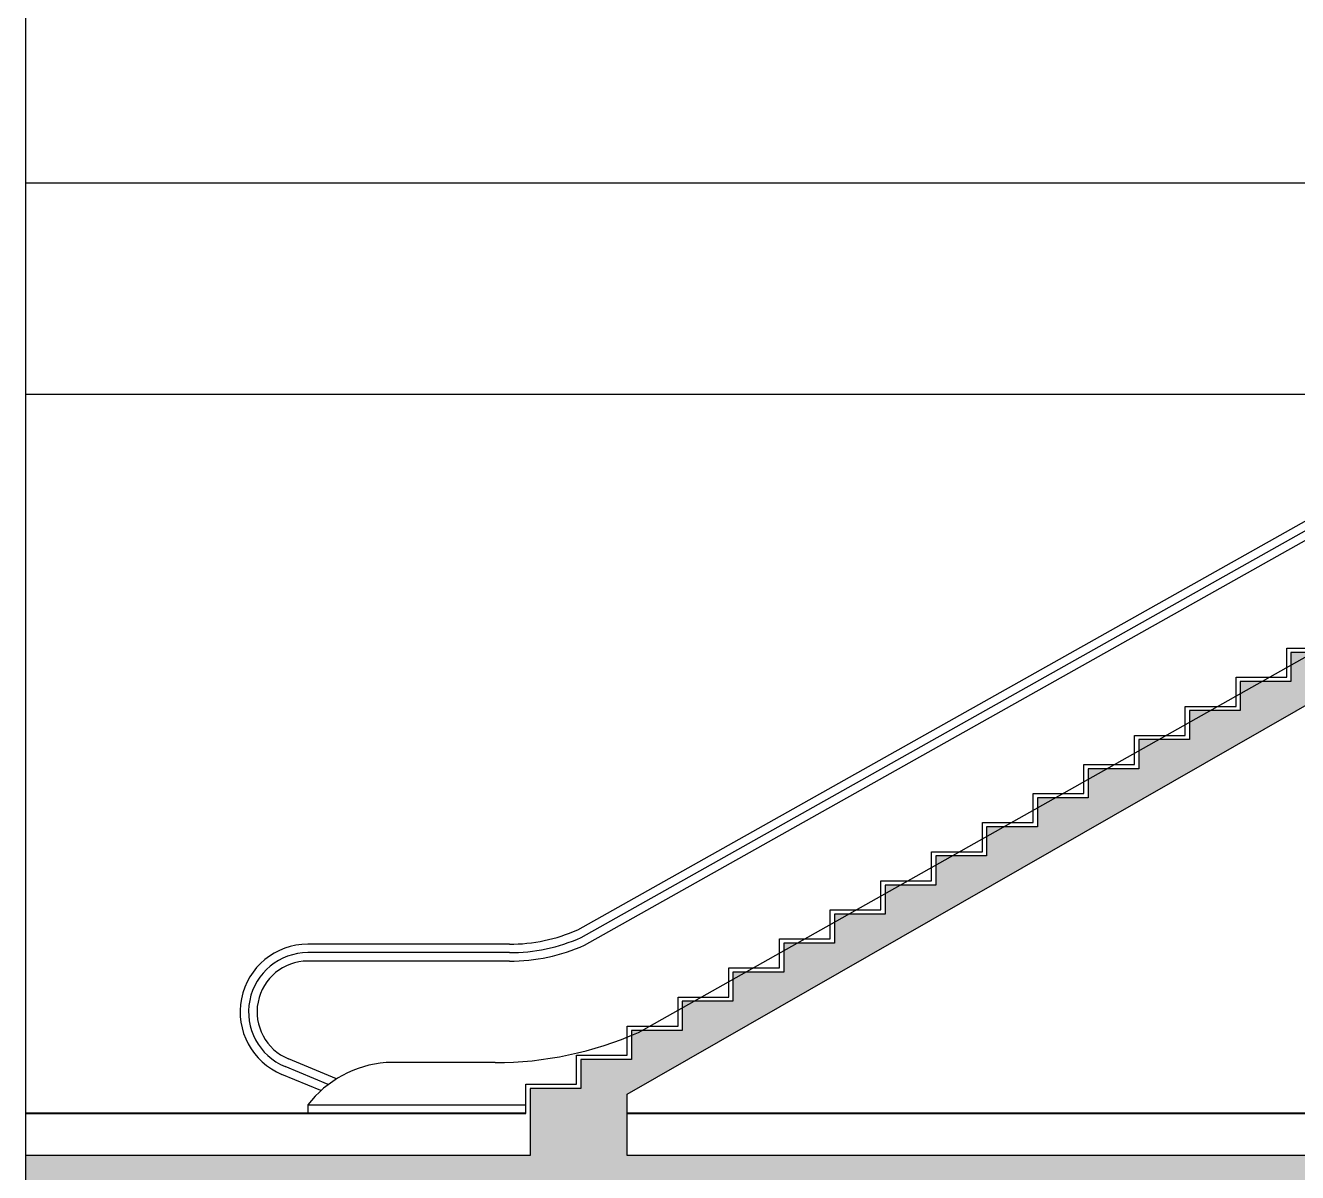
# Model space of a CAD drawing. Header units: centimetres. Extents: x -678439 to 71514, y -426864 to 8594.
# Drawn here: x 59653 to 60405, y 5995 to 6673 of the extents above; entities that cross this region are included whole.
import ezdxf

# ---------------------------------------------------------------- set-up
doc = ezdxf.new("R2010")
doc.units = ezdxf.units.CM
doc.header["$LTSCALE"] = 0.01
doc.header["$MEASUREMENT"] = 0
doc.layers.add('kaplama', color=30, linetype='Continuous', lineweight=40)
for name, color, linetype in [('V-0_Elevation_015', 103, 'Continuous'), ('V-0_Hatch_Concrete', 252, 'Continuous'), ('V-2_Column', 160, 'Continuous'), ('V-4_Floor_Cladding', 53, 'Continuous')]:
    doc.layers.add(name, color=color, linetype=linetype)

msp = doc.modelspace()

# ---------------------------------------------------------------- hatches: boundary and pattern name
at = {"layer": 'V-0_Hatch_Concrete', "transparency": 33554534}
h = msp.add_hatch(color=256, dxfattribs=at)
h.dxf.hatch_style = 1
h.paths.add_polyline_path([(68445.71, 6030), (61095.72, 6030), (61095.72, 6005), (60008.51, 6005), (60008.51, 6041.33), (60433.83, 6285), (60523.83, 6285), (60934.01, 6525), (60951.1, 6535), (61095.72, 6535), (61095.71, 6460), (61175.71, 6460), (61175.71, 6535), (62465.71, 6535), (62465.71, 6460), (62565.71, 6460), (62565.71, 6535), (64145.71, 6535), (64145.71, 6460), (64245.71, 6460), (64245.71, 6550), (65825.71, 6550), (65825.71, 6460), (65925.71, 6460), (65925.71, 6550), (66665.71, 6550), (66665.71, 6460), (66765.71, 6460), (66765.71, 6525), (68345.71, 6525), (68345.71, 6460), (68445.71, 6460), (68445.71, 6680), (68425.71, 6680), (68425.71, 6545), (66765.71, 6545), (66765.71, 6570), (64145.71, 6570), (64145.71, 6555), (62515.71, 6555), (62465.71, 6555), (61001.01, 6555), (61001.01, 6570), (60971.01, 6570), (60971.01, 6560.31), (60941.01, 6560.31), (60941.01, 6543.13), (60911.01, 6543.13), (60911.01, 6525.94), (60881.01, 6525.94), (60881.01, 6508.75), (60851.01, 6508.75), (60851.01, 6491.56), (60821.01, 6491.56), (60821.01, 6474.38), (60791.01, 6474.38), (60791.01, 6457.19), (60761.01, 6457.19), (60761.01, 6440), (60731.01, 6440), (60731.01, 6422.81), (60701.01, 6422.81), (60701.01, 6405.63), (60671.01, 6405.63), (60671.01, 6388.44), (60641.01, 6388.44), (60641.01, 6371.25), (60611.01, 6371.25), (60611.01, 6354.06), (60581.01, 6354.06), (60581.01, 6336.88), (60551.01, 6336.88), (60551.01, 6319.69), (60521.01, 6319.69), (60521.01, 6302.5), (60401.01, 6302.5), (60401.01, 6285.31), (60371.01, 6285.31), (60371.01, 6268.13), (60341.01, 6268.13), (60341.01, 6250.94), (60311.01, 6250.94), (60311.01, 6233.75), (60281.01, 6233.75), (60281.01, 6216.56), (60251.01, 6216.56), (60251.01, 6199.38), (60221.01, 6199.38), (60221.01, 6182.19), (60191.01, 6182.19), (60191.01, 6165), (60161.01, 6165), (60161.01, 6147.81), (60131.01, 6147.81), (60131.01, 6130.63), (60101.01, 6130.63), (60101.01, 6113.44), (60071.01, 6113.44), (60071.01, 6096.25), (60041.01, 6096.25), (60041.01, 6079.06), (60011.01, 6079.06), (60011.01, 6061.88), (59981.01, 6061.88), (59981.01, 6044.69), (59951.01, 6044.69), (59951.01, 6005), (59652.61, 6005), (59652.61, 5985), (60406.22, 5985), (60406.22, 5920), (60486.22, 5920), (60486.22, 5985), (60795.68, 5985), (60795.68, 5920), (60875.68, 5920), (60875.68, 5985), (61095.71, 5985), (61095.72, 5940), (61195.72, 5940), (61195.72, 6015), (62465.71, 6015), (62465.71, 5940), (62565.71, 5940), (62565.71, 6015), (64145.71, 6015), (64145.71, 5940), (64245.71, 5940), (64245.71, 6015), (65825.71, 6015), (65825.71, 5940), (65925.71, 5940), (65925.71, 6015), (66665.71, 6015), (66665.71, 5940), (66765.71, 5940), (66765.71, 6015), (68345.71, 6015), (68345.71, 5940), (68445.71, 5940)])

# ---------------------------------------------------------------- linework, layer by layer
at = {"layer": 'kaplama', "ltscale": 200, "transparency": 33554687}
for p, q in [((59948.51, 6030), (59652.61, 6030)), ((60795.71, 6030), (60008.51, 6030))]:
    msp.add_line(p, q, dxfattribs=at)
at = {"layer": 'V-0_Elevation_015', "transparency": 33554687}
for p, q in [((59979.19, 6138.52), (60918.85, 6666.38)), ((59981.21, 6133.94), (60920.87, 6661.8)), ((59983.23, 6129.37), (60922.89, 6657.23)), ((60015.17, 6077.88), (60937.04, 6596.6)), ((59938.81, 6130), (59819.57, 6130)), ((59938.81, 6125), (59819.57, 6125)), ((59938.81, 6120), (59819.57, 6120)), ((59831.72, 6047.02), (59806.23, 6057.64)), ((59836.62, 6050.4), (59808.14, 6062.26)), ((59930.37, 6060), (59865.87, 6060)), ((59827.37, 6043.42), (59804.31, 6053.03)), ((59819.57, 6035), (59948.51, 6035)), ((59819.57, 6035), (59819.57, 6030))]:
    msp.add_line(p, q, dxfattribs=at)
at = {"layer": 'V-0_Elevation_015'}
for points in [[(60765.09, 6580), (59652.61, 6580)], [(60542.57, 6455), (59652.61, 6455)]]:
    msp.add_lwpolyline(points, dxfattribs=at)
at = {"layer": 'V-0_Elevation_015', "transparency": 33554687}
for centre, radius, start, end in [((59938.81, 6230), 100, 270, 293.81637), ((59938.81, 6230), 105, 270, 293.81637), ((59819.57, 6090), 40, 90, 247.57614), ((59819.57, 6090), 35, 90, 247.5897), ((59938.81, 6230), 110, 270, 293.81637), ((59819.57, 6090), 30, 90, 247.60653), ((59930.37, 6270), 210, 270, 293.81637), ((59870.91, 5995.29), 64.91, 94.45427, 142.27893)]:
    msp.add_arc(centre, radius, start, end, dxfattribs=at)
at = {"layer": 'V-2_Column'}
msp.add_line((59652.61, 7154.66), (59652.61, 1205.72), dxfattribs=at)
at = {"layer": 'V-2_Column', "ltscale": 200, "transparency": 33554687}
for p, q in [((60008.51, 6041.33), (60433.83, 6285)), ((60008.51, 6005), (60008.51, 6041.33)), ((61095.72, 6005), (60008.51, 6005))]:
    msp.add_line(p, q, dxfattribs=at)
msp.add_lwpolyline([(60521.01, 6302.5), (60401.01, 6302.5), (60401.01, 6285.31), (60371.01, 6285.31), (60371.01, 6268.13), (60341.01, 6268.13), (60341.01, 6250.94), (60311.01, 6250.94), (60311.01, 6233.75), (60281.01, 6233.75), (60281.01, 6216.56), (60251.01, 6216.56), (60251.01, 6199.38), (60221.01, 6199.38), (60221.01, 6182.19), (60191.01, 6182.19), (60191.01, 6165), (60161.01, 6165), (60161.01, 6147.81), (60131.01, 6147.81), (60131.01, 6130.63), (60101.01, 6130.63), (60101.01, 6113.44), (60071.01, 6113.44), (60071.01, 6096.25), (60041.01, 6096.25), (60041.01, 6079.06), (60011.01, 6079.06), (60011.01, 6061.88), (59981.01, 6061.88), (59981.01, 6044.69), (59951.01, 6044.69), (59951.01, 6005), (59652.61, 6005)], dxfattribs=at)
at = {"layer": 'V-4_Floor_Cladding'}
for points in [[(59652.61, 6030), (59948.51, 6030), (59948.51, 6047.19), (59978.51, 6047.19), (59978.51, 6064.38), (60008.51, 6064.38), (60008.51, 6081.56), (60038.51, 6081.56), (60038.51, 6098.75), (60068.51, 6098.75), (60068.51, 6115.94), (60098.51, 6115.94), (60098.51, 6133.13), (60128.51, 6133.13), (60128.51, 6150.31), (60158.51, 6150.31), (60158.51, 6167.5), (60188.51, 6167.5), (60188.51, 6184.69), (60218.51, 6184.69), (60218.51, 6201.88), (60248.51, 6201.88), (60248.51, 6219.06), (60278.51, 6219.06), (60278.51, 6236.25), (60308.51, 6236.25), (60308.51, 6253.44), (60338.51, 6253.44), (60338.51, 6270.63), (60368.51, 6270.63), (60368.51, 6287.81), (60398.51, 6287.81), (60398.51, 6305), (60518.51, 6305)], [(60008.51, 6030), (61095.72, 6030)]]:
    msp.add_lwpolyline(points, dxfattribs=at)

doc.saveas('drawing.dxf')
